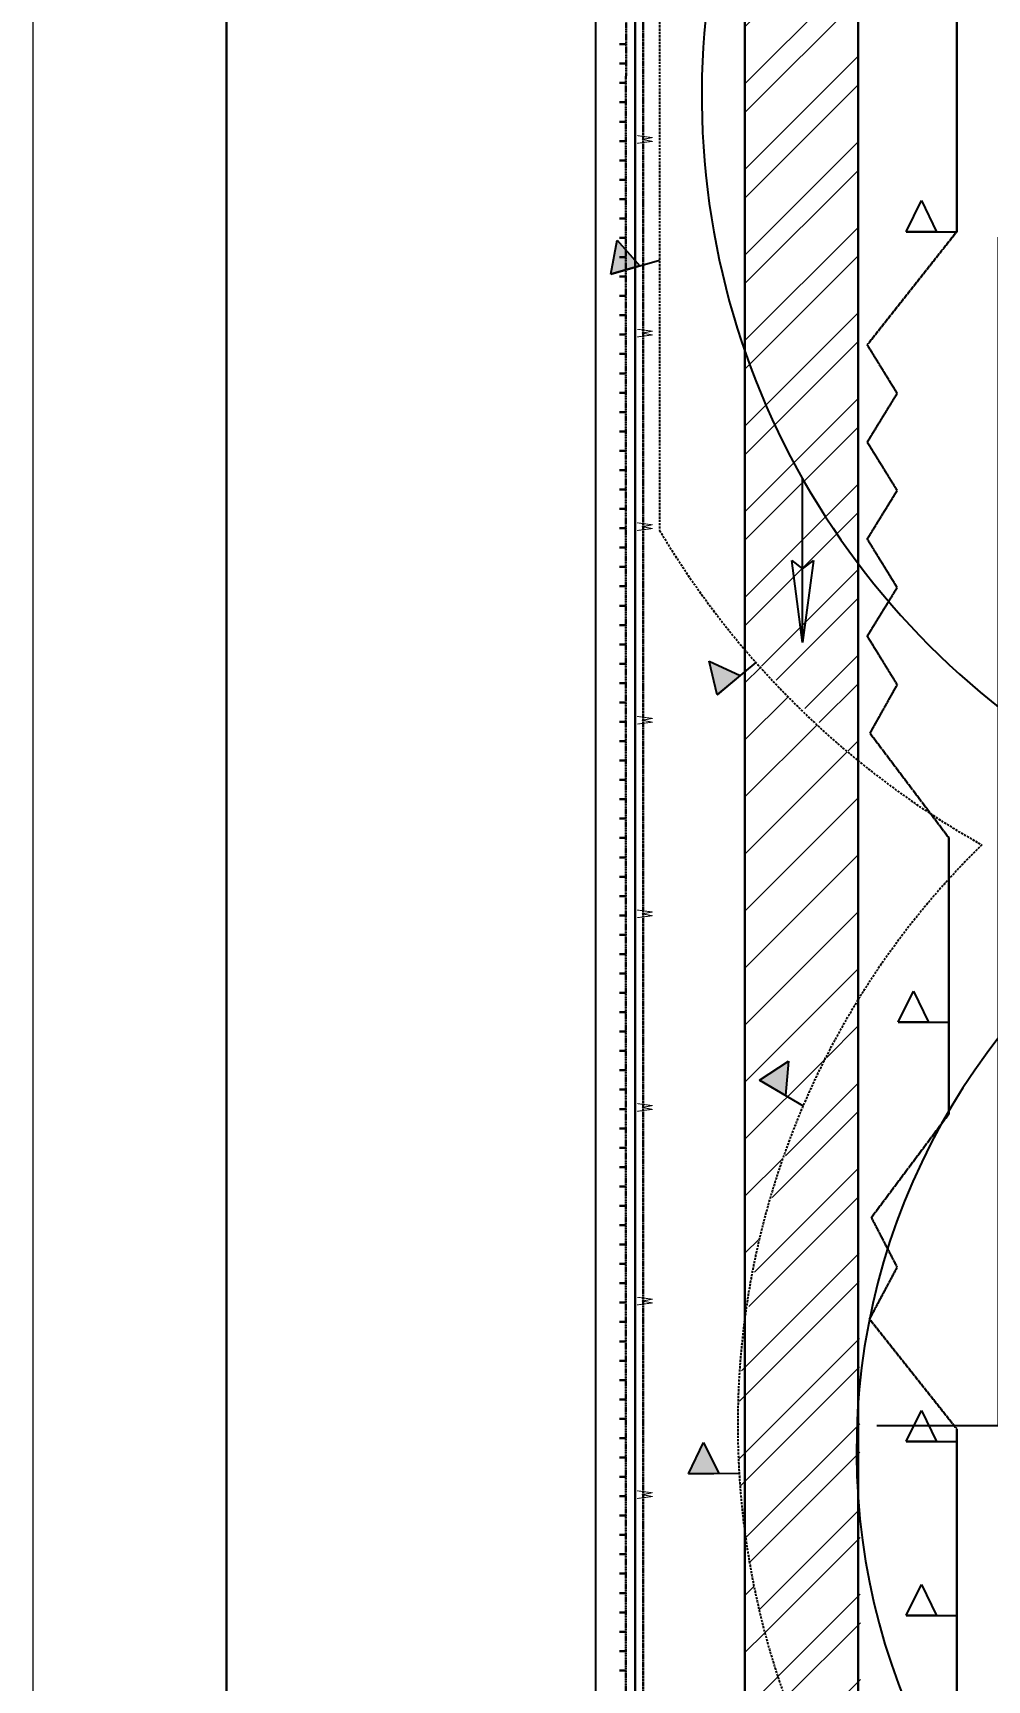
# Model space of a CAD drawing. Header units: millimetres. Extents: x -152693 to 518302, y -31658 to 793547.
# Drawn here: x 429997 to 440344, y 54320 to 72187 of the extents above; entities that cross this region are included whole.
import ezdxf

# ---------------------------------------------------------------- set-up
doc = ezdxf.new("R2010")
doc.units = ezdxf.units.MM
for name, pattern in [('ACAD_ISO02W100', [15, 12, -3]), ('K5LT_DASHED', [6, 4, -2]), ('K5LT_DASHED_REINFORCED', [6, 4, -2]), ('K5LT_REINFORCED', [0]), ('K5LT_THIN', [0]), ('PS-HIDDEN1', [4, 3, -1]), ('PS-HIDDEN2', [6.5, 5, -1.5])]:
    doc.linetypes.add(name, pattern=pattern)
doc.layers.get('Defpoints').update_dxf_attribs({"color": 2})
doc.layers.add('1WALLB', color=212, linetype='Continuous')
doc.layers.add('Системный слой', color=7, linetype='Continuous')
doc.styles.get("Standard").update_dxf_attribs({"font": 'arial.ttf'})
doc.styles.add('стиль4', font='isocpeui.ttf', dxfattribs={"height": 2.5})
doc.linetypes.add('ограждение1', pattern='A,0.25,-0.1,[133,ltypeshp.shx,S=0.1,R=0,X=-0.1,Y=0],-0.1,1', length=1.45)
doc.dimstyles.new('Копия(3) ISO-25', dxfattribs={"dimtxt": 2, "dimasz": 2.5, "dimexe": 1.25, "dimexo": 0.3, "dimgap": 0.3, "dimtad": 1, "dimzin": 9, "dimtxsty": 'стиль4', "dimblk": 'OBLIQUE', "dimcen": 2.5, "dimdle": 1, "dimadec": 0, "dimazin": 0, "dimtfac": 1, "dimtmove": 0, "dimatfit": 3, "dimfxl": 1, "dimarcsym": 0})
pattern_1 = [(45, (208635.1, 565522), (-309.35922, 309.35922), [])]
pattern_2 = [(45, (208635.1, 565522), (-464.0388, 464.0388), []), (45, (208944.47, 565522), (-464.0388, 464.0388), [])]

# ---------------------------------------------------------------- blocks, each defined once
blk = doc.blocks.new('AUDIT_I_150324065046-1196')
at = {"layer": 'Системный слой', "color": 150, "linetype": 'K5LT_THIN'}
for p, q in [((124.23, 240.88), (124.23, 255.88)), ((124.23, 240.88), (123.24, 248.38)), ((123.24, 248.38), (124.23, 247.63)), ((124.23, 247.63), (125.22, 248.38)), ((125.22, 248.38), (124.23, 240.88))]:
    blk.add_line(p, q, dxfattribs=at)
at = {"layer": 'Системный слой'}
for points in [[(124.23, 240.88), (124.23, 247.63), (123.24, 248.38), (124.23, 240.88)], [(124.23, 240.88), (125.22, 248.38), (124.23, 247.63), (124.23, 240.88)]]:
    blk.add_solid(points, dxfattribs=at)
blk = doc.blocks.new('_Oblique')
at = {"color": 0, "linetype": 'ByBlock', "lineweight": -2}
blk.add_line((-0.5, -0.5), (0.5, 0.5), dxfattribs=at)
blk = doc.blocks.new('*D360')
at = {"color": 0, "lineweight": -2, "transparency": 16777216}
for p, q in [((443159, 69965), (440464, 69965)), ((440465, 69966), (440465, 57081)), ((439147, 57082), (440466, 57082))]:
    blk.add_line(p, q, dxfattribs=at)
at = {"layer": 'Defpoints', "color": 0, "transparency": 16777216}
for p in [(443160, 69965), (439146, 57082), (440465, 57082)]:
    blk.add_point(p, dxfattribs=at)
at = {"color": 0, "lineweight": -2, "transparency": 16777216, "xscale": 2.5, "yscale": 2.5, "zscale": 2.5}
for p, rotation in [((440465, 69965), 90), ((440465, 57082), 270)]:
    blk.add_blockref('_Oblique', p, dxfattribs=dict(at, rotation=rotation))
at = {"color": 0, "lineweight": 9, "transparency": 16777216, "insert": (440463, 63523), "char_height": 2.5, "attachment_point": 5, "rotation": 90, "style": 'стиль4'}
blk.add_mtext('36.7', dxfattribs=at)
blk = doc.blocks.new('*U314')
at = {"layer": 'Системный слой', "insert": (-213, -87), "char_height": 296.01, "width": 426.21, "attachment_point": 7}
blk.add_mtext('{\\fGOST type A|b0|i0|c204|p2;\\H0.59119x;\\W0.67;\\C7;W}', dxfattribs=at)
blk = doc.blocks.new('*U315')
at = {"color": 0, "linetype": 'ByBlock', "lineweight": -2}
for p in [(4200, 0), (6300, 0), (8400, 0), (10500, 0), (12600, 0), (14700, 0), (16800, 0), (18900, 0)]:
    blk.add_blockref('*U314', p, dxfattribs=at)
blk = doc.blocks.new('*U316')
at = {"layer": 'Системный слой', "color": 150, "linetype": 'K5LT_THIN', "lineweight": 30}
blk.add_line((0, -35), (0, 35), dxfattribs=at)
blk = doc.blocks.new('*U317')
at = {"color": 0, "linetype": 'ByBlock', "lineweight": -2}
for p in [(9030, 0), (9240, 0), (9450, 0), (9660, 0), (9870, 0), (10080, 0), (10290, 0), (10500, 0), (10710, 0), (10920, 0), (11130, 0), (11340, 0), (11550, 0), (11760, 0), (11970, 0), (12180, 0), (12390, 0), (12600, 0), (12810, 0), (13020, 0), (13230, 0), (13440, 0), (13650, 0), (13860, 0), (14070, 0), (14280, 0), (14490, 0), (14700, 0), (14910, 0), (15120, 0), (15330, 0), (15540, 0), (15750, 0), (15960, 0), (16170, 0), (16380, 0), (16590, 0), (16800, 0), (17010, 0), (17220, 0), (17430, 0), (17640, 0), (17850, 0), (18060, 0), (18270, 0), (18480, 0), (18690, 0), (18900, 0), (19110, 0), (19320, 0), (19530, 0), (19740, 0), (19950, 0), (20160, 0), (20370, 0), (20580, 0), (20790, 0), (21000, 0), (21210, 0), (21420, 0), (21630, 0), (21840, 0), (22050, 0), (22260, 0), (22470, 0), (22680, 0), (22890, 0), (23100, 0), (23310, 0), (23520, 0), (23730, 0), (23940, 0), (24150, 0), (24360, 0), (24570, 0), (24780, 0), (24990, 0), (25200, 0), (25410, 0), (25620, 0), (25830, 0), (26040, 0), (26250, 0), (26460, 0), (26670, 0)]:
    blk.add_blockref('*U316', p, dxfattribs=at)
blk = doc.blocks.new('*D397')
at = {"color": 0, "lineweight": -2, "transparency": 16777216}
for p, q in [((436429, 81373), (436095, 81373)), ((436096, 81374), (436096, 50136)), ((436427, 50137), (436095, 50137))]:
    blk.add_line(p, q, dxfattribs=at)
at = {"layer": 'Defpoints', "color": 0, "transparency": 16777216}
for p in [(436429, 81373), (436096, 50137), (436428, 50137)]:
    blk.add_point(p, dxfattribs=at)
at = {"color": 0, "lineweight": -2, "transparency": 16777216, "xscale": 2.5, "yscale": 2.5, "zscale": 2.5}
for p, rotation in [((436096, 81373), 90), ((436096, 50137), 270)]:
    blk.add_blockref('_Oblique', p, dxfattribs=dict(at, rotation=rotation))
at = {"color": 0, "lineweight": 9, "transparency": 16777216, "insert": (436094, 65755), "char_height": 2.5, "attachment_point": 5, "rotation": 90, "style": 'стиль4'}
blk.add_mtext('6247,2', dxfattribs=at)

msp = doc.modelspace()

# ---------------------------------------------------------------- hatches: boundary and pattern name
at = {"lineweight": 20, "ltscale": 100}
h = msp.add_hatch(dxfattribs=at)
h.set_pattern_fill('ANSI32', color=254, scale=1750)
h.set_pattern_definition(pattern_2)
edge = h.paths.add_edge_path()
edge.add_arc((463370.57233, 71500.58937), 9824.67416, 53.944840553, 68.98864368)
edge.add_line((466893.23856, 80672.01483), (454551.90209, 80672.01483))
edge.add_line((454551.90209, 80672.01483), (442210.56563, 80672.01483))
edge.add_arc((444915.21247, 71618.11485), 9449.24438, 106.632319939, 139.607312333)
edge.add_line((437718.46935, 77741.43976), (437718.46935, 65494.78995))
edge.add_line((437718.46935, 65494.78995), (438947.12961, 64292.1196))
edge.add_line((438947.12961, 64292.1196), (438947.12961, 78012.09895))
edge.add_arc((440351.49562, 78038.73598), 1404.6186, 90.007458594, 181.086615999, ccw=False)
edge.add_line((440351.31277, 79443.35457), (469153.0202, 79443.35457))
h = msp.add_hatch(dxfattribs=at)
h.set_pattern_fill('ANSI31', color=254, scale=3500)
h.set_pattern_definition(pattern_1)
h.paths.add_polyline_path([(440550.1579, 79998.71853), (440277.55298, 80474.05747), (440652.28271, 80497.77446), (440440.42547, 80190.05805), (440550.1579, 79998.71853, -0.0475109513), (442210.56563, 80672.01483), (439473.6983, 80672.01483, 0.4142142371), (437718.46935, 78916.78184), (437718.46935, 77741.43976, -0.0967050735)])
h.paths.add_polyline_path([(471688.56915, 78039.17141), (471688.56915, 77551.28759), (471728.64313, 77603.61402), (471895.24715, 77267.12038), (471688.56915, 77310.40065), (471688.56915, 76728.89227, -0.0808472634), (472917.22941, 73821.27048), (472917.22941, 78916.78993, 0.4142128877), (471162.00047, 80672.01483), (466893.23856, 80672.01483, -0.0383320613), (468252.00679, 80026.77374), (468524.63477, 80502.15291), (468734.34639, 80190.69519), (468361.76228, 80218.15349), (468252.00679, 80026.77374, -0.0273344755), (469153.0202, 79443.35457), (470284.38485, 79443.35457, -0.4142138009)])
h.paths.add_polyline_path([(471688.56915, 61244.90451, -0.0214475873), (471981.89872, 60600.01107), (472447.2807, 60874.37257), (472468.63719, 60590.89935), (472917.22941, 60590.89935), (472917.22941, 69179.90827, -0.0808472634), (471688.56915, 66272.28648)])
h.paths.add_polyline_path([(472394.50119, 64790.3618), (472336.04551, 64745.96013), (472394.50119, 65189.9768), (472452.95687, 64745.96013)], flags=16)
h.paths.add_polyline_path([(472457.15911, 56065.2144), (472917.22941, 56059.55648), (472917.22941, 60081.38075), (472171.54599, 60081.38075, -0.1236969984)])
h.paths.add_polyline_path([(472917.22941, 55885.35394), (472835.14388, 55723.67487), (472677.76082, 56062.50145), (472457.15911, 56065.2144, -0.0737886965), (471688.56915, 53764.8685), (471688.56915, 51675.64403, -0.0912526254), (471573.56955, 51050.75155), (473029.91622, 51050.75155, -0.1110019233), (472917.22941, 51816.05093)])
h.paths.add_polyline_path([(472299.80364, 51674.29603), (472305.69758, 51674.29603), (472305.69758, 51680.29603), (472299.80364, 51680.29603)], flags=24)
h = msp.add_hatch(dxfattribs=at)
h.set_pattern_fill('ANSI31', color=254, scale=3500)
h.set_pattern_definition(pattern_1)
h.paths.add_polyline_path([(437718.46935, 58258.24145, -0.0678001232), (438349.38912, 60549.01691), (437876.13104, 60828.0217), (438190.08074, 61033.98395), (438158.15725, 60661.75584), (438349.38912, 60549.01691, -0.0369572162), (438947.12961, 61702.71733), (438947.12961, 64292.1196, -0.0407269102), (437838.52246, 65356.43154), (437718.46935, 65257.33897)])
h.paths.add_polyline_path([(438601.03388, 52353.44705), (438902.90348, 52133.33882), (438947.12961, 52157.13537), (438947.12961, 52473.13703, -0.1050204897), (437718.46935, 55917.61291), (437718.46935, 51675.63261, -0.0311447846), (437704.87519, 51457.60299), (438013.32776, 51458.77137), (438016.34575, 50927.60534), (437790.45736, 50926.7497), (437791.08399, 50761.3193), (439204.07293, 50761.3193, -0.137841275), (438947.12961, 51675.62857), (438947.12961, 52101.09133), (438902.90348, 52133.33882), (438614.59982, 51978.21267)])
h.paths.add_polyline_path([(438330.63253, 51674.70511), (438334.75829, 51674.70511), (438334.75829, 51678.90511), (438330.63253, 51678.90511)], flags=24)
h = msp.add_hatch(dxfattribs=at)
h.set_pattern_fill('ANSI32', color=254, scale=1750)
h.set_pattern_definition(pattern_2)
edge = h.paths.add_edge_path()
edge.add_arc((446234.45771, 57002.27681), 8580.36333, 172.977120516, 212.26079771, ccw=False)
edge.add_arc((446693.39867, 57063.74601), 9029.10512, 149.084073766, 173.720351741, ccw=False)
edge.add_line((438947.12961, 61702.71733), (438978.66871, 52422.30291))
at = {"layer": '1WALLB', "linetype": 'PS-HIDDEN1', "ltscale": 750}
h = msp.add_hatch(color=1, dxfattribs=at)
h.paths.add_polyline_path([(436356.30981, 69911.62048), (436332.17491, 69938.80959), (436265.44215, 69569.30775), (436440.00043, 69619.27992)])
h.paths.add_polyline_path([(436356.30981, 69911.62048), (436440.00043, 69619.27992), (436580.18698, 69659.41222)])
h = msp.add_hatch(color=1, dxfattribs=at)
h.paths.add_polyline_path([(437362.34903, 65357.68499), (437329.3579, 65372.96002), (437415.88899, 65007.58728), (437555.91962, 65123.16942)])
h.paths.add_polyline_path([(437362.34903, 65357.68499), (437555.91962, 65123.16942), (437668.37726, 65215.99265)])
h = msp.add_hatch(color=1, dxfattribs=at)
h.paths.add_polyline_path([(438186.97416, 60997.76117), (438190.08074, 61033.98395), (437876.13104, 60828.0217), (438032.54349, 60735.81023)])
h.paths.add_polyline_path([(438186.97416, 60997.76117), (438032.54349, 60735.81023), (438158.15725, 60661.75584)])
h = msp.add_hatch(color=1, dxfattribs=at)
h.paths.add_polyline_path([(437285.82441, 56862.74067), (437269.7027, 56895.32642), (437108.00708, 56556.44681), (437289.56374, 56558.67958)])
h.paths.add_polyline_path([(437285.82441, 56862.74067), (437289.56374, 56558.67958), (437435.37065, 56560.47271)])

# ---------------------------------------------------------------- linework, layer by layer
at = {"color": 0, "lineweight": 30, "ltscale": 1000}
msp.add_line((432096.90715, 26577.26969), (432096.90715, 87897.26969), dxfattribs=at)
at = {"linetype": 'K5LT_DASHED_REINFORCED', "lineweight": 25, "ltscale": 6}
msp.add_line((436792.28524, 76445.77191), (436792.28524, 66790.45779), dxfattribs=at)
at = {"color": 0, "linetype": 'ByBlock', "lineweight": 15, "ltscale": 20}
msp.add_lwpolyline([(429996.90715, 26052.26969), (518301.90715, 26052.26969), (518301.90715, 88422.26969), (429996.90715, 88422.26969)], close=True, dxfattribs=at)
at = {"color": 6, "linetype": 'ограждение1', "lineweight": 25, "ltscale": 20}
for centre, radius, start, end in [((445691.01336, 71506.08252), 8440.93984, 121.001543951, 252.830951359), ((446214.88015, 56807.81225), 7286.74351, 114.446446384, 231.388830579)]:
    msp.add_arc(centre, radius, start, end, dxfattribs=at)
at = {"linetype": 'K5LT_DASHED_REINFORCED', "lineweight": 25, "ltscale": 6}
for centre, radius, start, end in [((444915.21247, 71618.11485), 9449.24438, 210.724065696, 240.674222559), ((446441.89734, 57087.92718), 8801.58119, 134.368506071, 234.522647073)]:
    msp.add_arc(centre, radius, start, end, dxfattribs=at)
at = {"layer": '1WALLB', "color": 1, "linetype": 'PS-HIDDEN1', "ltscale": 750}
for points in [[(439467.40818, 70030.89901), (439633.25879, 70367.76463), (439794.79651, 70030.89901), (439467.40818, 70030.89901), (440015.4149, 70030.89901)], [(436265.44215, 69569.30775), (436332.17491, 69938.80959), (436580.18698, 69659.41222), (436265.44215, 69569.30775), (436792.28524, 69720.13124)], [(437415.88899, 65007.58728), (437329.3579, 65372.96002), (437668.37726, 65215.99265), (437415.88899, 65007.58728), (437838.52246, 65356.43154)], [(439379.9881, 61457.37837), (439545.83871, 61794.24399), (439707.37644, 61457.37837), (439379.9881, 61457.37837), (439927.99483, 61457.37837)], [(437876.13104, 60828.0217), (438190.08074, 61033.98395), (438158.15725, 60661.75584), (437876.13104, 60828.0217), (438348.2073, 60549.71364)], [(439467.40818, 56905.89942), (439633.25879, 57242.76504), (439794.79651, 56905.89942), (439467.40818, 56905.89942), (440015.4149, 56905.89942)], [(437108.00708, 56556.44681), (437269.7027, 56895.32642), (437435.37065, 56560.47271), (437108.00708, 56556.44681), (437655.97236, 56563.18566)], [(439467.40818, 55020.21798), (439633.25879, 55357.0836), (439794.79651, 55020.21798), (439467.40818, 55020.21798), (440015.4149, 55020.21798)]]:
    msp.add_lwpolyline(points, dxfattribs=at)
at = {"layer": 'Системный слой', "color": 150, "linetype": 'K5LT_DASHED', "lineweight": 30, "ltscale": 0.5}
msp.add_line((436428.85889, 81373.06571), (436427.72916, 50136.8747), dxfattribs=at)
at = {"layer": 'Системный слой', "color": 150, "lineweight": 30, "ltscale": 0.5}
msp.add_line((436527.14331, 81373.06571), (436526.01358, 50136.8747), dxfattribs=at)
at = {"layer": 'Системный слой', "color": 150, "linetype": 'ACAD_ISO02W100', "lineweight": 30, "ltscale": 2}
msp.add_line((436613.43521, 81183.92469), (436613.68179, 50324.82801), dxfattribs=at)
at = {"layer": 'Системный слой', "color": 18, "linetype": 'K5LT_REINFORCED', "lineweight": 30, "true_color": 0x000000}
for p, q in [((437718.46935, 51675.63261), (437718.46935, 78916.78588)), ((438947.12961, 51675.63261), (438947.12961, 78039.17141))]:
    msp.add_line(p, q, dxfattribs=at)
at = {"layer": 'Системный слой', "color": 7, "linetype": 'PS-HIDDEN2', "lineweight": 30}
msp.add_lwpolyline([(440015.4149, 53937.47358), (440015.4149, 57044.04067), (439069.39712, 58235.64392), (439369.33348, 58798.35168), (439089.99938, 59337.09365), (439927.99483, 60457.78819), (439927.99483, 63457.73939), (439074.45879, 64590.60721), (439369.33348, 65117.1759), (439044.92976, 65643.74458), (439369.33348, 66170.31326), (439044.92976, 66696.88195), (439369.33348, 67223.45063), (439044.92976, 67748.32604), (439369.33348, 68276.588), (439044.92976, 68803.15669), (440015.4149, 70030.89901), (440015.4149, 73109.38244)], dxfattribs=at)

# ---------------------------------------------------------------- block references
at = {"color": 254, "lineweight": 20, "extrusion": (0, 0, -1), "zscale": -1, "rotation": 270}
msp.add_blockref('*U317', (-436393.8488, 81094.11583), dxfattribs=at)
at = {"color": 254, "lineweight": 20, "rotation": 90.00000000000001}
msp.add_blockref('*U315', (436633.9822, 52291.40001), dxfattribs=at)
at = {"layer": 'Системный слой', "lineweight": 0, "xscale": 118.4044433224651, "yscale": 118.4044433224651, "zscale": 118.4044433224651}
msp.add_blockref('AUDIT_I_150324065046-1196', (423634.93829, 37054.04722), dxfattribs=at)

# ---------------------------------------------------------------- dimensions: what is measured, and where the dimension line sits
at = {"color": 7, "lineweight": 9}
dim = msp.add_linear_dim(base=(436095.80536, 50136.79875), p1=(436428.85889, 81372.98976), p2=(436427.72916, 50136.79875), angle=90, dimstyle='Копия(3) ISO-25', override={"dimdec": 1, "dimlfac": 0.2}, dxfattribs=at)
dim.commit()
dim.dimension.update_dxf_attribs({"geometry": '*D397', "text_midpoint": (436094.00536, 65754.89426)})
dim = msp.add_linear_dim(base=(440464.91784, 57081.73777), p1=(443159.67909, 69965.11825), p2=(439146.26713, 57081.73777), angle=90, text='36.7', dimstyle='Копия(3) ISO-25', dxfattribs=at)
dim.commit()
dim.dimension.update_dxf_attribs({"geometry": '*D360', "text_midpoint": (440464.91784, 63523.42801), "dimtype": 160})

doc.saveas('drawing.dxf')
